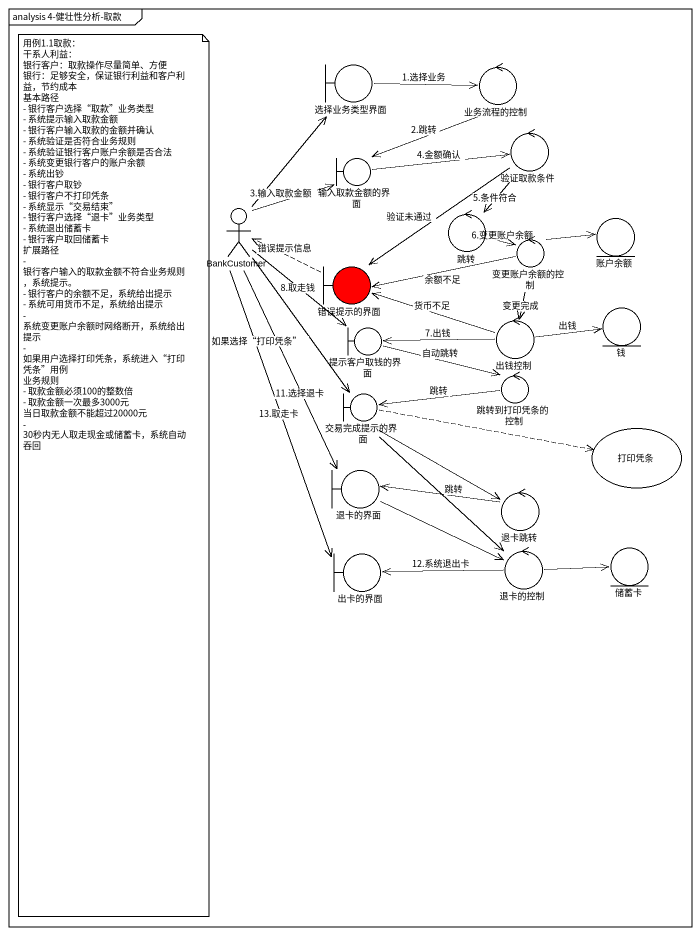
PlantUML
@startuml
mainframe analysis 4-健壮性分析-取款
boundary 选择业务类型界面
control 业务流程的控制
boundary 输入取款金额的界面
control 验证取款条件
actor BankCustomer
control 跳转
control 变更账户余额的控制
entity 账户余额
boundary 错误提示的界面 #FF0000
control 出钱控制
entity 钱
boundary 提示客户取钱的界面
boundary 交易完成提示的界面
control 跳转到打印凭条的控制
usecase 打印凭条
boundary 退卡的界面
control 退卡跳转
boundary 出卡的界面
control 退卡的控制
entity 储蓄卡
选择业务类型界面 -right-> 业务流程的控制 : 1.选择业务
业务流程的控制 --> 输入取款金额的界面 : 2.跳转
输入取款金额的界面 -right-> 验证取款条件 : 4.金额确认
验证取款条件 --> 跳转 : 5.条件符合
验证取款条件 --> 错误提示的界面 : 验证未通过
BankCustomer -up-> 选择业务类型界面
BankCustomer -right-> 输入取款金额的界面 : 3.输入取款金额
BankCustomer --> 提示客户取钱的界面 : 8.取走钱
BankCustomer --> 交易完成提示的界面 : 如果选择“打印凭条”
BankCustomer --> 退卡的界面 : 11.选择退卡
BankCustomer --> 出卡的界面 : 13.取走卡
跳转 -right-> 变更账户余额的控制 : 6.变更账户余额
变更账户余额的控制 -right-> 账户余额
变更账户余额的控制 -left-> 错误提示的界面 : 余额不足
变更账户余额的控制 --> 出钱控制 : 变更完成
错误提示的界面 .left.> BankCustomer : 错误提示信息
出钱控制 -left-> 错误提示的界面 : 货币不足
出钱控制 -right-> 钱 : 出钱
出钱控制 -left-> 提示客户取钱的界面 : 7.出钱
提示客户取钱的界面 -right-> 跳转到打印凭条的控制 : 自动跳转
交易完成提示的界面 .right.> 打印凭条
交易完成提示的界面 --> 退卡跳转
交易完成提示的界面 --> 退卡的控制
跳转到打印凭条的控制 -left-> 交易完成提示的界面 : 跳转
退卡的界面 -right-> 退卡的控制
退卡跳转 -left-> 退卡的界面 : 跳转
退卡的控制 -left-> 出卡的界面 : 12.系统退出卡
退卡的控制 -right-> 储蓄卡
note as N1
  用例1.1取款：
  干系人利益：
  银行客户：取款操作尽量简单、方便
  银行：足够安全，保证银行利益和客户利益，节约成本
  基本路径
  - 银行客户选择“取款”业务类型
  - 系统提示输入取款金额
  - 银行客户输入取款的金额并确认
  - 系统验证是否符合业务规则
  - 系统验证银行客户账户余额是否合法
  - 系统变更银行客户的账户余额
  - 系统出钞
  - 银行客户取钞
  - 银行客户不打印凭条
  - 系统显示“交易结束”
  - 银行客户选择“退卡”业务类型
  - 系统退出储蓄卡
  - 银行客户取回储蓄卡
  扩展路径
  - 银行客户输入的取款金额不符合业务规则，系统提示。
  - 银行客户的余额不足，系统给出提示
  - 系统可用货币不足，系统给出提示
  - 系统变更账户余额时网络断开，系统给出提示
  - 如果用户选择打印凭条，系统进入“打印凭条”用例
  业务规则
  - 取款金额必须100的整数倍
  - 取款金额一次最多3000元 当日取款金额不能超过20000元
  - 30秒内无人取走现金或储蓄卡，系统自动吞回
end note
@enduml
